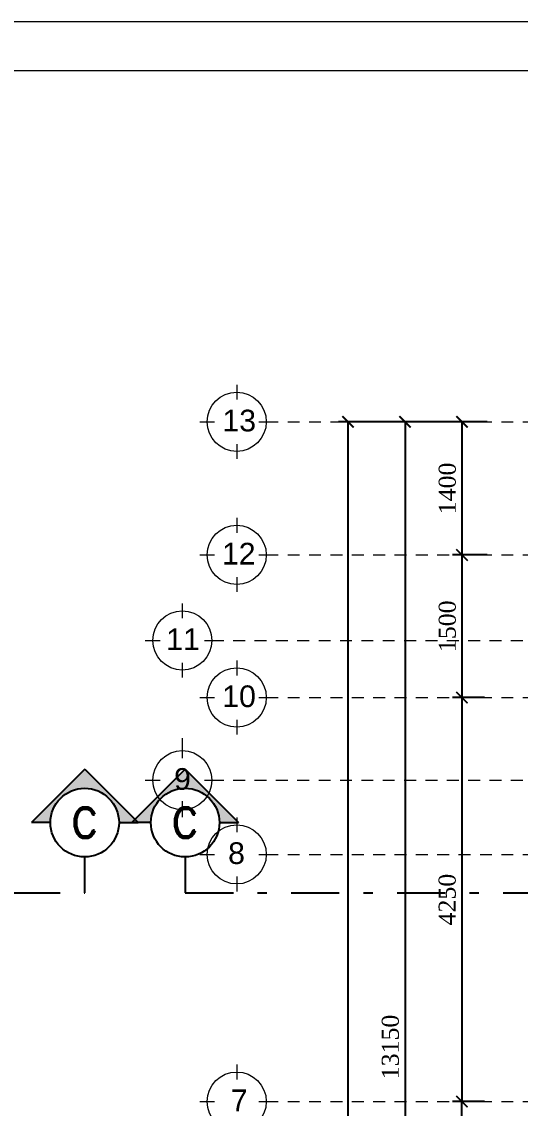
# Model space of a CAD drawing. Header units: millimetres. Extents: x -9564 to 494436, y -140371 to 4257.
# Drawn here: x 72.66 to 77.91, y 119.42 to 130.85 of the extents above; entities that cross this region are included whole.
import ezdxf
from ezdxf.enums import TextEntityAlignment as Align

# ---------------------------------------------------------------- set-up
doc = ezdxf.new("R2010")
doc.units = ezdxf.units.MM
doc.header["$MEASUREMENT"] = 0
for name, pattern in [('DASHDOTX2', [50.8, 25.4, -12.7, 0, -12.7]), ('DASHED2', [0.375, 0.25, -0.125]), ('HIDDEN2', [0.1875, 0.125, -0.0625])]:
    doc.linetypes.add(name, pattern=pattern)
doc.layers.get('DEFPOINTS').update_dxf_attribs({"lineweight": 18})
for name, color, linetype, lineweight in [('09-Arsiran', 8, 'Continuous', 5), ('AS', 8, 'HIDDEN2', 5), ('DIM', 1, 'Continuous', 5), ('LEGEND', 1, 'DASHED2', 50), ('XR-KOP A3_MOZART$0$A-TXTKOP', 3, 'Continuous', 5), ('XR-KOP A3_MOZART$0$KOP-A1$0$A-GRSKOP', 1, 'Continuous', 5)]:
    doc.layers.add(name, color=color, linetype=linetype, lineweight=lineweight)
doc.layers.add('1', color=5, linetype='Continuous')
doc.styles.add('HAND', font='ROMAND.SHX', dxfattribs={"width": 0.8, "height": 250})
doc.styles.add('ROMAND', font='romand.shx', dxfattribs={"width": 0.7})
doc.styles.get("Standard").update_dxf_attribs({"font": 'arial.ttf'})
doc.styles.add('style2', font='times.ttf', dxfattribs={"height": 0.18})
doc.styles.add('XR-KOP A3_MOZART$0$ROMAND', font='romand.shx', dxfattribs={"height": 2, "bigfont": 'bigfont.shx'})
doc.dimstyles.new('ISO-25', dxfattribs={"dimtxt": 0.18, "dimasz": 0.12, "dimexe": 0.1, "dimexo": 0.1, "dimgap": 0.0625, "dimtad": 1, "dimtoh": 1, "dimdec": 0, "dimlfac": 1000, "dimtxsty": 'style2', "dimblk": 'ARCHTICK', "dimcen": 0.15, "dimclrd": 1, "dimclre": 1, "dimclrt": 4, "dimadec": 0, "dimazin": 0, "dimtfac": 1, "dimtdec": 0, "dimtmove": 0, "dimatfit": 3, "dimldrblk": 'OBLIQUE', "dimfxl": 1, "dimarcsym": 0})

# ---------------------------------------------------------------- blocks, each defined once
blk = doc.blocks.new('as2')
at = {"layer": '09-Arsiran'}
for p, q in [((242.633, 163.367), (242.633, 163.211)), ((242.244, 162.978), (242.4, 162.978)), ((242.867, 162.978), (243.022, 162.978)), ((242.633, 162.744), (242.633, 162.588)), ((242.633, 161.967), (242.633, 161.811)), ((242.244, 161.578), (242.4, 161.578)), ((242.867, 161.578), (243.022, 161.578)), ((242.633, 161.344), (242.633, 161.188)), ((242.06, 161.067), (242.06, 160.911)), ((241.67, 160.678), (241.826, 160.678)), ((242.293, 160.678), (242.449, 160.678)), ((242.633, 160.467), (242.633, 160.311)), ((242.06, 160.444), (242.06, 160.288)), ((242.244, 160.078), (242.4, 160.078)), ((242.867, 160.078), (243.022, 160.078)), ((242.633, 159.844), (242.633, 159.688)), ((242.06, 159.651), (242.06, 159.496)), ((242.06, 159.597), (242.06, 159.441)), ((241.67, 159.208), (241.826, 159.208)), ((242.293, 159.208), (242.449, 159.208)), ((242.06, 158.989), (242.06, 158.834)), ((242.06, 158.974), (242.06, 158.818)), ((242.633, 158.817), (242.633, 158.661)), ((242.244, 158.428), (242.4, 158.428)), ((242.867, 158.428), (243.022, 158.428)), ((242.633, 158.194), (242.633, 158.038)), ((242.633, 156.217), (242.633, 156.061)), ((242.244, 155.828), (242.4, 155.828)), ((242.867, 155.828), (243.022, 155.828))]:
    blk.add_line(p, q, dxfattribs=at)
for centre in [(242.633, 162.978), (242.633, 161.578), (242.06, 160.678), (242.633, 160.078), (242.06, 159.208), (242.633, 158.428), (242.633, 155.828)]:
    blk.add_circle(centre, 0.311, dxfattribs=at)
at = {"layer": 'AS'}
for p, q in [((242.945, 162.978), (256.215, 162.978)), ((242.945, 161.578), (256.215, 161.578)), ((242.371, 160.678), (256.215, 160.678)), ((242.945, 160.078), (256.215, 160.078)), ((242.371, 159.208), (256.215, 159.208)), ((242.945, 158.428), (256.215, 158.428)), ((242.945, 155.828), (256.215, 155.828))]:
    blk.add_line(p, q, dxfattribs=at)
at = {"layer": '09-Arsiran', "color": 2, "attachment_point": 1}
for s, insert, char_height in [('13', (242.482, 163.105), 0.2281), ('12', (242.477, 161.705), 0.2281), ('11', (241.89, 160.805), 0.2281), ('10', (242.48, 160.205), 0.2281), ('9', (241.973, 159.335), 0.228), ('8', (242.542, 158.555), 0.228), ('7', (242.571, 155.955), 0.228)]:
    blk.add_mtext_dynamic_manual_height_columns(s, width=0.05426, gutter_width=1.14, heights=[0], dxfattribs=dict(at, insert=insert, char_height=char_height))
blk = doc.blocks.new('hsdh')
at = {"layer": 'XR-KOP A3_MOZART$0$KOP-A1$0$A-GRSKOP', "color": 0, "linetype": 'Continuous', "lineweight": 5}
blk.add_lwpolyline([(145480, 82601), (107945, 82601), (107945, 56197), (145480, 56197)], close=True, dxfattribs=at)
at = {"layer": 'XR-KOP A3_MOZART$0$KOP-A1$0$A-GRSKOP', "color": 5, "linetype": 'Continuous', "lineweight": 5}
blk.add_lwpolyline([(145017, 82138), (108409, 82138), (108409, 56660), (145017, 56660)], close=True, dxfattribs=at)
blk = doc.blocks.new('_ArchTick')
at = {"color": 0, "linetype": 'ByBlock', "const_width": 0.15}
blk.add_lwpolyline([(-0.5, -0.5), (0.5, 0.5)], dxfattribs=at)
blk = doc.blocks.new('*D623')
at = {"layer": 'DEFPOINTS', "color": 0, "transparency": 16777216}
for p in [(300.607, 161.722), (300.946, 161.722), (300.707, 159.522)]:
    blk.add_point(p, dxfattribs=at)
at = {"layer": 'DIM', "color": 1, "lineweight": -2, "transparency": 16777216}
for p, q in [((300.846, 161.722), (300.507, 161.722)), ((300.607, 159.522), (300.607, 161.722)), ((300.607, 159.522), (300.507, 159.522))]:
    blk.add_line(p, q, dxfattribs=at)
at = {"layer": 'DIM', "color": 1, "lineweight": -2, "transparency": 16777216, "xscale": 0.12, "yscale": 0.12, "zscale": 0.12}
for p, rotation in [((300.607, 161.722), 90), ((300.607, 159.522), 270)]:
    blk.add_blockref('_ArchTick', p, dxfattribs=dict(at, rotation=rotation))
at = {"layer": 'DIM', "color": 4, "transparency": 16777216, "insert": (300.453, 160.622), "char_height": 0.18, "attachment_point": 5, "rotation": 90, "style": 'style2'}
blk.add_mtext('2200', dxfattribs=at)
blk = doc.blocks.new('_Oblique')
at = {"color": 0, "linetype": 'ByBlock', "lineweight": -2}
blk.add_line((-0.5, -0.5), (0.5, 0.5), dxfattribs=at)
blk = doc.blocks.new('*D624')
at = {"layer": 'DEFPOINTS', "color": 0, "transparency": 16777216}
for p in [(300.608, 167.472), (300.973, 167.472), (300.946, 165.972)]:
    blk.add_point(p, dxfattribs=at)
at = {"layer": 'DIM', "color": 1, "lineweight": -2, "transparency": 16777216}
for p, q in [((300.873, 167.472), (300.508, 167.472)), ((300.608, 165.972), (300.608, 167.472)), ((300.846, 165.972), (300.508, 165.972))]:
    blk.add_line(p, q, dxfattribs=at)
at = {"layer": 'DIM', "color": 1, "lineweight": -2, "transparency": 16777216, "xscale": 0.12, "yscale": 0.12, "zscale": 0.12}
for p, rotation in [((300.608, 167.472), 90), ((300.608, 165.972), 270)]:
    blk.add_blockref('_ArchTick', p, dxfattribs=dict(at, rotation=rotation))
at = {"layer": 'DIM', "color": 4, "transparency": 16777216, "insert": (300.454, 166.722), "char_height": 0.18, "attachment_point": 5, "rotation": 90, "style": 'style2'}
blk.add_mtext('1500', dxfattribs=at)
blk = doc.blocks.new('*D625')
at = {"layer": 'DEFPOINTS', "color": 0, "transparency": 16777216}
for p in [(300.608, 168.872), (300.973, 168.872), (300.708, 167.472)]:
    blk.add_point(p, dxfattribs=at)
at = {"layer": 'DIM', "color": 1, "lineweight": -2, "transparency": 16777216}
for p, q in [((300.873, 168.872), (300.508, 168.872)), ((300.608, 167.472), (300.608, 168.872)), ((300.608, 167.472), (300.508, 167.472))]:
    blk.add_line(p, q, dxfattribs=at)
at = {"layer": 'DIM', "color": 1, "lineweight": -2, "transparency": 16777216, "xscale": 0.12, "yscale": 0.12, "zscale": 0.12}
for p, rotation in [((300.608, 168.872), 90), ((300.608, 167.472), 270)]:
    blk.add_blockref('_ArchTick', p, dxfattribs=dict(at, rotation=rotation))
at = {"layer": 'DIM', "color": 4, "transparency": 16777216, "insert": (300.454, 168.172), "char_height": 0.18, "attachment_point": 5, "rotation": 90, "style": 'style2'}
blk.add_mtext('1400', dxfattribs=at)
blk = doc.blocks.new('*D626')
at = {"layer": 'DEFPOINTS', "color": 0, "transparency": 16777216}
for p in [(300.608, 168.872), (300.008, 155.722), (300.608, 155.722)]:
    blk.add_point(p, dxfattribs=at)
at = {"layer": 'DIM', "color": 1, "lineweight": -2, "transparency": 16777216}
for p, q in [((300.508, 168.872), (299.908, 168.872)), ((300.008, 168.872), (300.008, 155.722)), ((300.508, 155.722), (299.908, 155.722))]:
    blk.add_line(p, q, dxfattribs=at)
at = {"layer": 'DIM', "color": 1, "lineweight": -2, "transparency": 16777216, "xscale": 0.12, "yscale": 0.12, "zscale": 0.12}
for p, rotation in [((300.008, 168.872), 90), ((300.008, 155.722), 270)]:
    blk.add_blockref('_ArchTick', p, dxfattribs=dict(at, rotation=rotation))
at = {"layer": 'DIM', "color": 4, "transparency": 16777216, "insert": (299.854, 162.297), "char_height": 0.18, "attachment_point": 5, "rotation": 90, "style": 'style2'}
blk.add_mtext('13150', dxfattribs=at)
blk = doc.blocks.new('*D627')
at = {"layer": 'DEFPOINTS', "color": 0, "transparency": 16777216}
for p in [(299.408, 168.872), (300.008, 168.872), (300.008, 151.072)]:
    blk.add_point(p, dxfattribs=at)
at = {"layer": 'DIM', "color": 1, "lineweight": -2, "transparency": 16777216}
for p, q in [((299.908, 168.872), (299.308, 168.872)), ((299.408, 151.072), (299.408, 168.872)), ((299.908, 151.072), (299.308, 151.072))]:
    blk.add_line(p, q, dxfattribs=at)
at = {"layer": 'DIM', "color": 1, "lineweight": -2, "transparency": 16777216, "xscale": 0.12, "yscale": 0.12, "zscale": 0.12}
for p, rotation in [((299.408, 168.872), 90), ((299.408, 151.072), 270)]:
    blk.add_blockref('_ArchTick', p, dxfattribs=dict(at, rotation=rotation))
at = {"layer": 'DIM', "color": 4, "transparency": 16777216, "insert": (299.253, 159.972), "char_height": 0.18, "attachment_point": 5, "rotation": 90, "style": 'style2'}
blk.add_mtext('17800', dxfattribs=at)
blk = doc.blocks.new('*D634')
at = {"color": 1, "lineweight": -2, "transparency": 16777216}
for p, q in [((300.846, 165.972), (300.507, 165.972)), ((300.607, 165.972), (300.607, 161.722)), ((300.846, 161.722), (300.507, 161.722))]:
    blk.add_line(p, q, dxfattribs=at)
at = {"layer": 'DEFPOINTS', "color": 0, "transparency": 16777216}
for p in [(300.946, 165.972), (300.607, 161.722), (300.946, 161.722)]:
    blk.add_point(p, dxfattribs=at)
at = {"color": 1, "lineweight": -2, "transparency": 16777216, "xscale": 0.12, "yscale": 0.12, "zscale": 0.12}
for p, rotation in [((300.607, 165.972), 90), ((300.607, 161.722), 270)]:
    blk.add_blockref('_ArchTick', p, dxfattribs=dict(at, rotation=rotation))
at = {"color": 4, "transparency": 16777216, "insert": (300.453, 163.847), "char_height": 0.18, "attachment_point": 5, "rotation": 90, "style": 'style2'}
blk.add_mtext('4250', dxfattribs=at)
blk = doc.blocks.new('ARAH-4')
blk.add_hatch(color=8).paths.add_polyline_path([(-4.5, 0), (-7, 0), (0, -7), (7, 0), (4.5, 0, -1)])
at = {"color": 9}
for p, q in [((0, -7), (-7, 0)), ((-4.5, 0), (-7, 0)), ((0, -7), (7, 0)), ((4.5, 0), (7, 0))]:
    blk.add_line(p, q, dxfattribs=at)
blk.add_circle((0, 0), 4.5, dxfattribs=at)
at = {"color": 4, "style": 'ROMAND'}
blk.add_attdef('A', text='', height=4, dxfattribs=at).set_placement((0, 0), align=Align.MIDDLE_CENTER)
blk = doc.blocks.new('pot2')
at = {"layer": '1', "linetype": 'DASHDOTX2', "ltscale": 0.02}
blk.add_lwpolyline([(160.243, 164.296), (160.243, 163.919), (176.635, 163.919), (176.635, 164.296)], dxfattribs=at)
ref = blk.add_blockref('ARAH-4', (160.243, 164.657), dxfattribs=dict(xscale=0.080219464717514, yscale=0.080219464717514, zscale=0.080219464717514, rotation=180))
ref.add_attrib('A', 'C', dxfattribs={"color": 4, "height": 0.321, "style": 'ROMAND'}).set_placement((160.243, 164.657), align=Align.MIDDLE_CENTER)
ref = blk.add_blockref('ARAH-4', (176.635, 164.657), dxfattribs=dict(xscale=0.080219464717514, yscale=0.080219464717514, zscale=0.080219464717514, rotation=180))
ref.add_attrib('A', 'C', dxfattribs={"color": 4, "height": 0.321, "style": 'ROMAND'}).set_placement((176.635, 164.657), align=Align.MIDDLE_CENTER)
blk = doc.blocks.new('dim5')
dim = blk.add_linear_dim(base=(300.6075, 161.7224), p1=(300.9462, 165.9724), p2=(300.9462, 161.7224), angle=90, dimstyle='ISO-25')
dim.commit()
dim.dimension.update_dxf_attribs({"geometry": '*D634', "text_midpoint": (300.4534, 163.8474)})
at = {"layer": 'DIM'}
for base, p1, p2, picture, middle in [((299.4077, 168.8724), (300.0077, 151.0724), (300.0077, 168.8724), '*D627', (299.2533, 159.9724)), ((300.0077, 155.7224), (300.6077, 168.8724), (300.6077, 155.7224), '*D626', (299.8536, 162.2974)), ((300.6077, 168.8724), (300.7077, 167.4724), (300.9733, 168.8724), '*D625', (300.4536, 168.1724)), ((300.6077, 167.4724), (300.9462, 165.9724), (300.9733, 167.4724), '*D624', (300.4536, 166.7224)), ((300.6075, 161.7224), (300.7075, 159.5224), (300.9462, 161.7224), '*D623', (300.4534, 160.6224))]:
    dim = blk.add_linear_dim(base=base, p1=p1, p2=p2, angle=90, dimstyle='ISO-25', dxfattribs=at)
    dim.commit()
    dim.dimension.update_dxf_attribs({"geometry": picture, "text_midpoint": middle})
blk = doc.blocks.new('A$C2a879c63')
for name, p in [('pot2', (-74.3974, -143.5351)), ('pot2', (-56.9483, -143.5351)), ('dim5', (-194.3974, -143.5351))]:
    blk.add_blockref(name, p)
at = {"layer": 'AS'}
blk.add_blockref('as2', (-138.7946, -137.6403), dxfattribs=at)
at = {"layer": 'LEGEND', "xscale": 0.00111896417510141, "yscale": 0.00111896417510141, "zscale": 0.00111896417510141}
blk.add_blockref('hsdh', (-36.787, -62.8819), dxfattribs=at)
at = {"color": 4, "style": 'HAND'}
for tag, height, rotation, p in [('DRY.WASHER', 0.054, 0, (11.9366, 24.9122)), ('PATIO', 0.135, 0, (20.9666, 21.5696)), ('GENSET', 0.135, 0, (18.2157, 17.1045)), ('PLANTERBOX', 0.135, 90, (22.169, 13.2959)), ('PLANTERBOX', 0.135, 0, (18.5224, 11.5633)), ('PATIO', 0.135, 0, (400.0395, 10.821)), ('CARPORT', 0.135, 0, (12.157, 9.7744)), ('CARPORT', 0.135, 0, (20.6202, 9.7744))]:
    blk.add_attdef(tag, text='', height=height, rotation=rotation, dxfattribs=at).set_placement(p, align=Align.MIDDLE)
at = {"layer": 'XR-KOP A3_MOZART$0$A-TXTKOP', "style": 'XR-KOP A3_MOZART$0$ROMAND'}
for tag, p in [('1:200', (37.0468, 3.1879)), ('1:100', (79.0468, 3.1879)), ('1:100', (121.0468, 3.1879)), ('1:100', (163.0468, 3.1879)), ('1:100', (205.0468, 3.1879)), ('1:100', (247.0468, 3.1879)), ('1:100', (289.0468, 3.1879)), ('1:100', (331.0468, 3.1879)), ('1:100', (373.0468, 3.1879)), ('1:100', (415.0468, 3.1879)), ('1:100', (457.0468, 3.1879)), ('1:100', (499.0468, 3.1879))]:
    blk.add_attdef(tag, text='', height=0.1296, dxfattribs=at).set_placement(p, align=Align.MIDDLE)

msp = doc.modelspace()

# ---------------------------------------------------------------- block references
msp.add_blockref('A$C2a879c63', (-28.9148, 101.3058))

doc.saveas('drawing.dxf')
